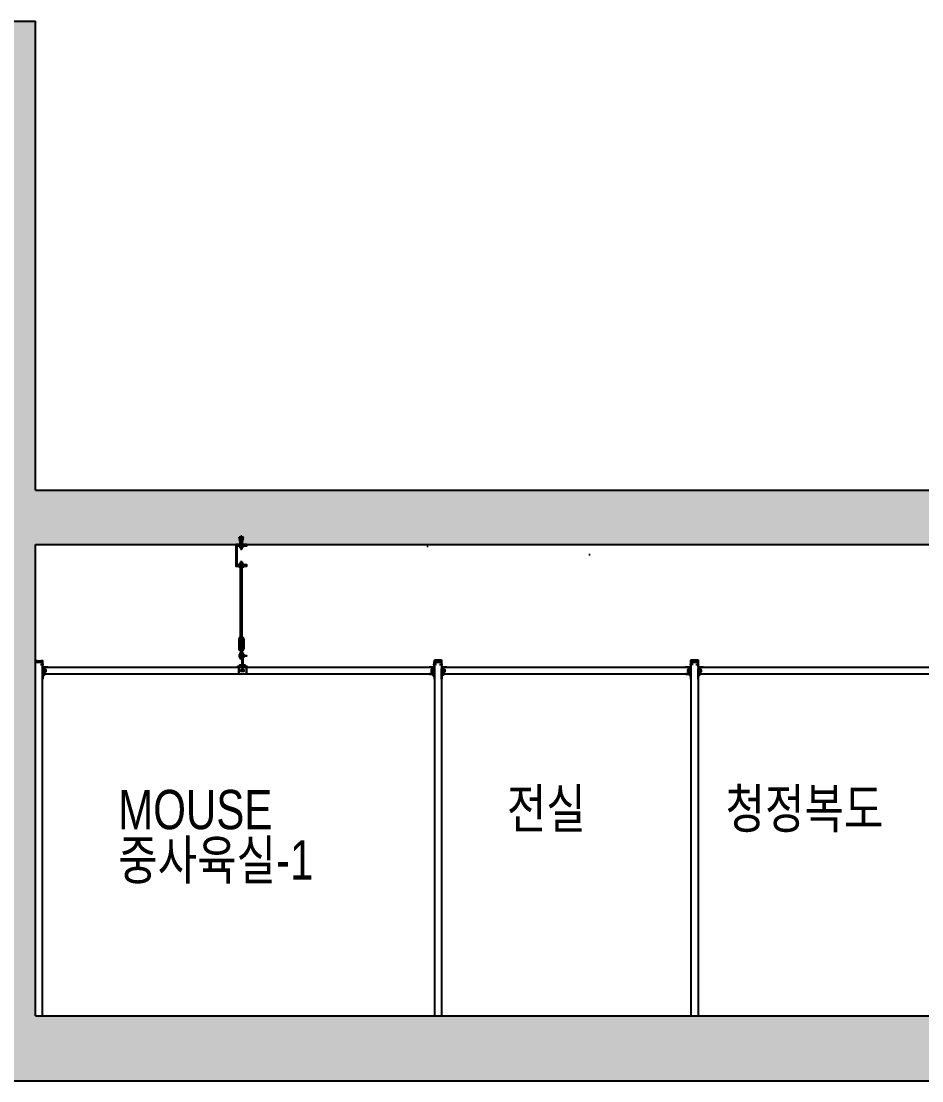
# Model space of a CAD drawing. Header units: millimetres. Extents: x 761574 to 813627, y -447408 to -384263.
# Drawn here: x 810096.4 to 810371.4, y -385322 to -384998.3 of the extents above; entities that cross this region are included whole.
import ezdxf

# ---------------------------------------------------------------- set-up
doc = ezdxf.new("R2010")
doc.units = ezdxf.units.MM
doc.header["$LTSCALE"] = 500
doc.linetypes.add('CENTER', pattern=[2, 1.25, -0.25, 0.25, -0.25])
doc.linetypes.add('HID', pattern=[2.2, 1.5, -0.7])
doc.layers.add('(크린)벽체 50T PANNEL', color=4, linetype='Continuous', lineweight=20)
for name, color, linetype in [('1', 1, 'CENTER'), ('3', 3, 'Continuous'), ('5', 5, 'Continuous'), ('BEEM-ST', 2, 'Continuous'), ('DOOR', 4, 'Continuous'), ('ETC', 6, 'Continuous'), ('H1', 5, 'Continuous'), ('ik_Line', 30, 'Continuous'), ('PANEL', 7, 'Continuous'), ('TEXT1', 2, 'Continuous'), ('크린판넬', 4, 'Continuous')]:
    doc.layers.add(name, color=color, linetype=linetype)
doc.styles.add('글씨1', font='stylu.ttf')
pattern_1 = [(45, (703469.7518, -388204.357686), (0.029273216136, 0.107335125832), [0.137995264246, -0.02759905285, 0, -0.02759905285])]

msp = doc.modelspace()

# ---------------------------------------------------------------- hatches: boundary and pattern name
h = msp.add_hatch()
h.set_pattern_fill('ANSI36', color=253, scale=0.441585, style=0)
h.set_pattern_definition(pattern_1)
h.paths.add_polyline_path([(810164.07, -385192.19), (810163.84, -385192.19), (810163.84, -385192.99), (810163.84, -385195.13), (810163.58, -385195.13), (810163.58, -385195.24), (810163.94, -385195.24), (810164.66, -385195.24), (810164.66, -385195.13), (810164.07, -385195.13)])
h.paths.add_polyline_path([(810163.58, -385195.13), (810163.23, -385195.13), (810163.23, -385195.24), (810163.58, -385195.24)])
h = msp.add_hatch()
h.set_pattern_fill('ANSI36', color=253, scale=0.441585, style=0)
h.set_pattern_definition(pattern_1)
h.paths.add_polyline_path([(810164.07, -385191.29), (810163.84, -385191.29), (810163.84, -385192.19), (810164.07, -385192.19)])
h = msp.add_hatch(color=253)
h.paths.add_polyline_path([(810103.49, -385195.66), (810103.49, -385196.37), (810103.86, -385196.37), (810103.86, -385197.02), (810103.49, -385197.02), (810103.49, -385197.72), (810103.17, -385197.72), (810103.17, -385196.97), (810103.81, -385196.97), (810103.81, -385196.42), (810103.17, -385196.42), (810103.17, -385195.66)])
h.paths.add_polyline_path([(810103.44, -385195.71), (810103.22, -385195.71), (810103.22, -385196.37), (810103.44, -385196.37)], flags=16)
h.paths.add_polyline_path([(810103.44, -385197.02), (810103.22, -385197.02), (810103.22, -385197.67), (810103.44, -385197.67)], flags=16)
h = msp.add_hatch(color=253)
h.paths.add_polyline_path([(810221.97, -385195.66), (810221.97, -385196.37), (810221.59, -385196.37), (810221.59, -385197.02), (810221.97, -385197.02), (810221.97, -385197.72), (810222.28, -385197.72), (810222.28, -385196.97), (810221.64, -385196.97), (810221.64, -385196.42), (810222.28, -385196.42), (810222.28, -385195.66)])
h.paths.add_polyline_path([(810222.02, -385195.71), (810222.23, -385195.71), (810222.23, -385196.37), (810222.02, -385196.37)], flags=16)
h.paths.add_polyline_path([(810222.02, -385197.02), (810222.23, -385197.02), (810222.23, -385197.67), (810222.02, -385197.67)], flags=16)
h = msp.add_hatch(color=253)
h.paths.add_polyline_path([(810225.34, -385195.66), (810225.34, -385196.37), (810225.72, -385196.37), (810225.72, -385197.02), (810225.34, -385197.02), (810225.34, -385197.72), (810225.03, -385197.72), (810225.03, -385196.97), (810225.67, -385196.97), (810225.67, -385196.42), (810225.03, -385196.42), (810225.03, -385195.66)])
h.paths.add_polyline_path([(810225.29, -385195.71), (810225.08, -385195.71), (810225.08, -385196.37), (810225.29, -385196.37)], flags=16)
h.paths.add_polyline_path([(810225.29, -385197.02), (810225.08, -385197.02), (810225.08, -385197.67), (810225.29, -385197.67)], flags=16)
h = msp.add_hatch(color=253)
h.paths.add_polyline_path([(810300.3, -385195.66), (810300.3, -385196.37), (810299.93, -385196.37), (810299.93, -385197.02), (810300.3, -385197.02), (810300.3, -385197.72), (810300.62, -385197.72), (810300.62, -385196.97), (810299.98, -385196.97), (810299.98, -385196.42), (810300.62, -385196.42), (810300.62, -385195.66)])
h.paths.add_polyline_path([(810300.35, -385195.71), (810300.57, -385195.71), (810300.57, -385196.37), (810300.35, -385196.37)], flags=16)
h.paths.add_polyline_path([(810300.35, -385197.02), (810300.57, -385197.02), (810300.57, -385197.67), (810300.35, -385197.67)], flags=16)
h = msp.add_hatch(color=253)
h.paths.add_polyline_path([(810303.68, -385195.66), (810303.68, -385196.37), (810304.05, -385196.37), (810304.05, -385197.02), (810303.68, -385197.02), (810303.68, -385197.72), (810303.36, -385197.72), (810303.36, -385196.97), (810304, -385196.97), (810304, -385196.42), (810303.36, -385196.42), (810303.36, -385195.66)])
h.paths.add_polyline_path([(810303.63, -385195.71), (810303.41, -385195.71), (810303.41, -385196.37), (810303.63, -385196.37)], flags=16)
h.paths.add_polyline_path([(810303.63, -385197.02), (810303.41, -385197.02), (810303.41, -385197.67), (810303.63, -385197.67)], flags=16)
at = {"layer": 'ik_Line'}
h = msp.add_hatch(dxfattribs=at)
h.set_pattern_fill('AR-CONC', color=8, scale=2.56, style=0)
h.set_pattern_definition([(50, (-2188353.002, 961625.568), (18.361860675, -1.606454656), [1.92, -21.12]), (355, (-2188353.002, 961625.568), (-3.55203414, 19.25611862), [1.536, -16.896]), (100.4514, (-2188351.472, 961625.435), (14.80984017, 17.64965228), [1.63174886, -17.94923807]), (46.1842, (-2188353.002, 961630.688), (27.32137084, -4.23728677), [2.88, -31.68]), (96.6356, (-2188350.725, 961630.335), (23.92736526, 24.9374175), [2.44762337, -26.9238528]), (351.1842, (-2188353.002, 961630.688), (23.9273458, 24.93743618), [2.304, -25.344]), (21, (-2188350.442, 961629.408), (15.280820534, -10.3070436), [1.92, -21.12]), (326, (-2188350.442, 961629.408), (6.2288725, 18.56384115), [1.536, -16.896]), (71.4514, (-2188349.169, 961628.55), (21.50969929, 8.25678072), [1.63174886, -17.94923807]), (37.5, (-2188353.002, 961625.5685), (0.311292296, 8.522082658), [0, -16.6912, 0, -17.152, 0, -16.96]), (7.5, (-2188353.002, 961625.5685), (6.734580159, 10.096939824), [0, -9.7792, 0, -16.3072, 0, -6.464]), (327.5, (-2188358.711, 961625.5685), (13.665854366, -0.577404716), [0, -6.4, 0, -19.968, 0, -26.496]), (317.5, (-2188361.271, 961625.568), (14.929565935, 2.562687548), [0, -8.32, 0, -13.2608, 0, -18.816])])
h.paths.add_polyline_path([(807476.17, -384998.34), (810100.71, -384998.34), (810100.71, -385014.97), (807476.17, -385014.97)])
h = msp.add_hatch(dxfattribs=at)
h.set_pattern_fill('AR-CONC', color=8, scale=2.56, style=0)
h.set_pattern_definition([(50, (166231.7, -77386.96), (466.39275, -40.80406), [48.768, -536.448]), (355, (166231.7, -77386.96), (-90.22163, 489.105), [39.0144, -429.1584]), (100.451, (166270.57, -77390.36), (376.1728, 448.29872), [41.4464, -455.9104]), (46.1842, (166231.7, -77256.9), (693.96234, -107.62836), [73.152, -804.672]), (96.6356, (166289.54, -77265.9), (607.75484, 633.4094), [62.1696, -683.8656]), (351.184, (166231.7, -77256.9), (607.7558, 633.4083), [58.5216, -643.7376]), (21, (166296.73, -77289.42), (388.1341, -261.79973), [48.768, -536.448]), (326, (166296.73, -77289.4), (158.2132, 471.5212), [39.0144, -429.1584]), (71.4514, (166329.08, -77311.24), (546.34622, 209.72252), [41.4464, -455.9104]), (37.5, (166231.71, -77386.96), (7.906824, 216.4609), [0, -423.95648, 0, -435.6608, 0, -430.784]), (7.5, (166231.7, -77386.96), (171.058336, 256.46227), [0, -248.39168, 0, -414.20288, 0, -164.1856]), (327.5, (166086.7, -77386.96), (347.111924, -14.665585), [0, -162.56, 0, -507.1872, 0, -672.9984]), (317.5, (166021.68, -77386.96), (379.2107, 65.09182), [0, -211.328, 0, -336.82432, 0, -477.9264])])
h.paths.add_polyline_path([(810637.31, -385154.98), (810100.71, -385154.98), (810100.71, -385171.61), (810637.31, -385171.61)])
h = msp.add_hatch(dxfattribs=at)
h.set_pattern_fill('AR-CONC', color=8, scale=2.56, style=0)
h.set_pattern_definition([(50, (-2189542.116, 961534.237), (18.361860675, -1.606454656), [1.92, -21.12]), (355, (-2189542.116, 961534.237), (-3.55203414, 19.25611862), [1.536, -16.896]), (100.4514, (-2189540.586, 961534.103), (14.80984017, 17.64965228), [1.63174886, -17.94923807]), (46.1842, (-2189542.116, 961539.357), (27.32137084, -4.23728677), [2.88, -31.68]), (96.6356, (-2189539.84, 961539.004), (23.92736526, 24.9374175), [2.44762337, -26.9238528]), (351.1842, (-2189542.116, 961539.357), (23.9273458, 24.93743618), [2.304, -25.344]), (21, (-2189539.556, 961538.077), (15.280820534, -10.3070436), [1.92, -21.12]), (326, (-2189539.556, 961538.077), (6.2288725, 18.56384115), [1.536, -16.896]), (71.4514, (-2189538.282, 961537.218), (21.50969929, 8.25678072), [1.63174886, -17.94923807]), (37.5, (-2189542.116, 961534.237), (0.311292296, 8.522082658), [0, -16.6912, 0, -17.152, 0, -16.96]), (7.5, (-2189542.116, 961534.237), (6.734580159, 10.096939824), [0, -9.7792, 0, -16.3072, 0, -6.464]), (327.5, (-2189547.8246, 961534.237), (13.665854366, -0.577404716), [0, -6.4, 0, -19.968, 0, -26.496]), (317.5, (-2189550.385, 961534.237), (14.929565935, 2.562687548), [0, -8.32, 0, -13.2608, 0, -18.816])])
h.paths.add_polyline_path([(807476.17, -385302.17), (810643.84, -385302.17), (810643.84, -385321.98), (807476.17, -385321.98)])
at = {"layer": '크린판넬', "linetype": 'Continuous'}
h = msp.add_hatch(dxfattribs=at)
h.set_pattern_fill('AR-CONC', color=8, scale=0.12, style=0)
h.set_pattern_definition([(50, (166231.709, -77386.958), (21.8621603, -1.91269026), [2.286, -25.146]), (355, (166231.709, -77386.958), (-4.2291391, 22.92679715), [1.8288, -20.1168]), (100.451, (166233.53, -77387.118), (17.6331002, 21.01400254), [1.9428, -21.3708]), (46.1842, (166231.71, -77380.862), (32.5294849, -5.0450794), [3.429, -37.719]), (96.6356, (166234.42, -77381.283), (28.4885081, 29.6910667), [2.9142, -32.0562]), (351.184, (166231.71, -77380.862), (28.4885527, 29.6910141), [2.7432, -30.1752]), (21, (166234.757, -77382.386), (18.1937856, -12.2718622), [2.286, -25.146]), (326, (166234.757, -77382.386), (7.4162434, 22.1025559), [1.8288, -20.1168]), (71.4514, (166236.273, -77383.409), (25.6099789, 9.8307429), [1.9428, -21.3708]), (37.5, (166231.709, -77386.958), (0.37063239, 10.146604665), [0, -19.87296, 0, -20.4216, 0, -20.193]), (7.5, (166231.709, -77386.958), (8.0183595, 12.02166898), [0, -11.64336, 0, -19.41576, 0, -7.6962]), (327.5, (166224.912, -77386.958), (16.27087142, -0.68744928), [0, -7.62, 0, -23.7744, 0, -31.5468]), (317.5, (166221.864, -77386.958), (17.77550177, 3.05117892), [0, -9.906, 0, -15.78864, 0, -22.4028])])
h.paths.add_polyline_path([(810637.31, -384998.34), (810643.84, -384998.34), (810643.84, -385302.17), (810637.31, -385302.17)])
h.paths.add_polyline_path([(810092.01, -385014.97), (810100.71, -385014.97), (810100.71, -385302.17), (810092.01, -385302.17)])
h.paths.add_polyline_path([(809901.05, -385014.97), (809909.76, -385014.97), (809909.76, -385302.09), (809901.05, -385302.09)])
h.paths.add_polyline_path([(809752.54, -385014.97), (809761.25, -385014.97), (809761.25, -385302.17), (809752.54, -385302.17)])
h = msp.add_hatch(dxfattribs=at)
h.set_pattern_fill('AR-CONC', color=8, scale=0.12, style=0)
h.set_pattern_definition([(50, (166231.709, -77373.518), (21.8621603, -1.91269026), [2.286, -25.146]), (355, (166231.709, -77373.518), (-4.2291391, 22.92679715), [1.8288, -20.1168]), (100.451, (166233.53, -77373.678), (17.6331002, 21.01400254), [1.9428, -21.3708]), (46.1842, (166231.71, -77367.422), (32.5294849, -5.0450794), [3.429, -37.719]), (96.6356, (166234.42, -77367.843), (28.4885081, 29.6910667), [2.9142, -32.0562]), (351.184, (166231.71, -77367.422), (28.4885527, 29.6910141), [2.7432, -30.1752]), (21, (166234.757, -77368.946), (18.1937856, -12.2718622), [2.286, -25.146]), (326, (166234.757, -77368.946), (7.4162434, 22.1025559), [1.8288, -20.1168]), (71.4514, (166236.273, -77369.969), (25.6099789, 9.8307429), [1.9428, -21.3708]), (37.5, (166231.709, -77373.518), (0.37063239, 10.146604665), [0, -19.87296, 0, -20.4216, 0, -20.193]), (7.5, (166231.709, -77373.518), (8.0183595, 12.02166898), [0, -11.64336, 0, -19.41576, 0, -7.6962]), (327.5, (166224.912, -77373.518), (16.27087142, -0.68744928), [0, -7.62, 0, -23.7744, 0, -31.5468]), (317.5, (166221.864, -77373.518), (17.77550177, 3.05117892), [0, -9.906, 0, -15.78864, 0, -22.4028])])
h.paths.add_polyline_path([(810637.31, -385141.54), (810100.71, -385141.54), (810100.71, -385158.17), (810637.31, -385158.17)])

# ---------------------------------------------------------------- linework, layer by layer
at = {"layer": '(크린)벽체 50T PANNEL', "ltscale": 0.1}
for p, q in [((810100.71, -385193.56), (810102.89, -385193.56)), ((810102.89, -385194.21), (810100.71, -385194.21)), ((810162.73, -385195.67), (810165.15, -385195.67)), ((810222.57, -385193.56), (810224.74, -385193.56)), ((810224.74, -385194.21), (810222.57, -385194.21)), ((810300.9, -385193.56), (810303.08, -385193.56)), ((810303.08, -385194.21), (810300.9, -385194.21))]:
    msp.add_line(p, q, dxfattribs=at)
at = {"color": 2}
for p, q in [((807476.17, -384998.34), (810100.71, -384998.34)), ((810100.71, -385141.54), (810100.71, -384998.34)), ((810100.71, -385141.54), (810637.31, -385141.54)), ((810100.71, -385302.17), (810100.71, -385158.17)), ((810100.71, -385158.17), (810637.31, -385158.17)), ((810100.71, -385302.17), (810637.31, -385302.17)), ((807476.17, -385321.98), (810643.84, -385321.98))]:
    msp.add_line(p, q, dxfattribs=at)
at = {"color": 8, "linetype": 'HID'}
for p, q in [((810164.23, -385155.9), (810162.89, -385155.9)), ((810163.74, -385155.6), (810163.39, -385155.6)), ((810163.39, -385155.6), (810163.39, -385158.71)), ((810163.74, -385158.71), (810163.74, -385155.6))]:
    msp.add_line(p, q, dxfattribs=at)
at = {"color": 8, "linetype": 'HID', "ltscale": 0.1}
for p, q in [((810163.39, -385158.61), (810162.89, -385155.9)), ((810163.74, -385158.61), (810164.23, -385155.9))]:
    msp.add_line(p, q, dxfattribs=at)
for p, q in [((810162.89, -385158.71), (810162.89, -385158.61)), ((810164.14, -385158.71), (810162.89, -385158.71)), ((810163.12, -385158.71), (810163.12, -385159.19)), ((810163.12, -385159.19), (810164.05, -385159.19)), ((810163.3, -385158.71), (810163.3, -385159.19)), ((810163.39, -385159.19), (810163.39, -385159.65)), ((810163.74, -385159.65), (810163.39, -385159.65)), ((810163.74, -385159.65), (810163.74, -385159.19)), ((810163.82, -385158.71), (810163.82, -385159.19)), ((810164.05, -385159.19), (810164.05, -385158.71)), ((810164.14, -385158.61), (810164.14, -385158.71)), ((810163.31, -385186.9), (810163.31, -385186.9)), ((810162.64, -385195.6), (810162.73, -385195.6)), ((810165.17, -385195.6), (810165.26, -385195.6))]:
    msp.add_line(p, q)
at = {"color": 7}
msp.add_line((810163.11, -385191.29), (810163.11, -385192.99), dxfattribs=at)
at = {"color": 7, "linetype": 'Continuous'}
for p, q in [((810163.11, -385191.29), (810163.31, -385191.29)), ((810163.11, -385192.99), (810163.31, -385192.99))]:
    msp.add_line(p, q, dxfattribs=at)
at = {"linetype": 'Continuous'}
for p, q in [((810162.64, -385195.6), (810162.73, -385195.64)), ((810162.64, -385195.6), (810162.64, -385195.86)), ((810162.64, -385195.64), (810162.73, -385195.68)), ((810162.64, -385195.68), (810162.73, -385195.72)), ((810162.64, -385195.73), (810162.73, -385195.77)), ((810162.64, -385195.77), (810162.73, -385195.81)), ((810162.64, -385195.81), (810162.73, -385195.85)), ((810162.64, -385195.87), (810162.68, -385195.95)), ((810162.68, -385195.95), (810162.73, -385195.87)), ((810162.73, -385195.6), (810162.73, -385195.86)), ((810165.17, -385195.6), (810165.17, -385195.86)), ((810165.17, -385195.6), (810165.26, -385195.64)), ((810165.17, -385195.64), (810165.26, -385195.68)), ((810165.17, -385195.68), (810165.26, -385195.72)), ((810165.17, -385195.73), (810165.26, -385195.77)), ((810165.17, -385195.77), (810165.26, -385195.81)), ((810165.17, -385195.81), (810165.26, -385195.85)), ((810165.17, -385195.87), (810165.21, -385195.95)), ((810165.21, -385195.95), (810165.26, -385195.87)), ((810165.26, -385195.6), (810165.26, -385195.86))]:
    msp.add_line(p, q, dxfattribs=at)
at = {"color": 6, "linetype": 'Continuous'}
msp.add_lwpolyline([(810163.84, -385191.29), (810164.07, -385191.29), (810164.07, -385195.13), (810164.66, -385195.13), (810164.66, -385195.24), (810163.94, -385195.24), (810163.23, -385195.24), (810163.23, -385195.13), (810163.84, -385195.13), (810163.84, -385192.99)], dxfattribs=at)
at = {"color": 2}
for points in [[(810101.25, -385193.83), (810101.25, -385194.15, -0.414214), (810101.24, -385194.17), (810100.78, -385194.17, -0.414214), (810100.77, -385194.15), (810100.77, -385193.62, -0.414214), (810100.78, -385193.6), (810101.18, -385193.6), (810101.25, -385193.71)], [(810101.31, -385194.17, -0.414214), (810101.29, -385194.15), (810101.29, -385193.93, -0.414214), (810101.31, -385193.92), (810102.29, -385193.92, -0.414214), (810102.3, -385193.93), (810102.3, -385194.15, -0.414214), (810102.29, -385194.17)], [(810102.36, -385194.17, -0.414214), (810102.35, -385194.15), (810102.35, -385193.83), (810102.35, -385193.71), (810102.42, -385193.6), (810102.82, -385193.6, -0.414214), (810102.83, -385193.62), (810102.83, -385194.15, -0.414214), (810102.82, -385194.17)], [(810223.11, -385193.83), (810223.11, -385194.15, -0.414214), (810223.09, -385194.17), (810222.63, -385194.17, -0.414214), (810222.62, -385194.15), (810222.62, -385193.62, -0.414214), (810222.63, -385193.6), (810223.04, -385193.6), (810223.11, -385193.71)], [(810223.16, -385194.17, -0.414214), (810223.15, -385194.15), (810223.15, -385193.93, -0.414214), (810223.16, -385193.92), (810224.15, -385193.92, -0.414214), (810224.16, -385193.93), (810224.16, -385194.15, -0.414214), (810224.15, -385194.17)], [(810224.22, -385194.17, -0.414214), (810224.2, -385194.15), (810224.2, -385193.83), (810224.2, -385193.71), (810224.27, -385193.6), (810224.68, -385193.6, -0.414214), (810224.69, -385193.62), (810224.69, -385194.15, -0.414214), (810224.68, -385194.17)], [(810301.44, -385193.83), (810301.44, -385194.15, -0.414214), (810301.43, -385194.17), (810300.97, -385194.17, -0.414214), (810300.96, -385194.15), (810300.96, -385193.62, -0.414214), (810300.97, -385193.6), (810301.37, -385193.6), (810301.44, -385193.71)], [(810301.5, -385194.17, -0.414214), (810301.49, -385194.15), (810301.49, -385193.93, -0.414214), (810301.5, -385193.92), (810302.48, -385193.92, -0.414214), (810302.5, -385193.93), (810302.5, -385194.15, -0.414214), (810302.48, -385194.17)], [(810302.55, -385194.17, -0.414214), (810302.54, -385194.15), (810302.54, -385193.83), (810302.54, -385193.71), (810302.61, -385193.6), (810303.01, -385193.6, -0.414214), (810303.03, -385193.62), (810303.03, -385194.15, -0.414214), (810303.01, -385194.17)]]:
    msp.add_lwpolyline(points, format="xyb", close=True, dxfattribs=at)
at = {"color": 6}
msp.add_lwpolyline([(810163.39, -385196.82), (810163.45, -385196.88), (810164.42, -385196.88), (810164.48, -385196.82), (810164.48, -385196.51), (810164.42, -385196.45), (810164.01, -385196.45, -0.414214), (810163.97, -385196.4), (810163.97, -385195.43), (810164.65, -385195.43, -0.198912), (810164.74, -385195.47), (810164.83, -385195.56), (810165.42, -385195.56), (810165.42, -385195.48), (810165.15, -385195.48), (810165.14, -385195.48), (810165.13, -385195.48), (810164.94, -385195.48), (810164.84, -385195.38, -0.198912), (810164.81, -385195.3), (810164.81, -385195.02), (810164.29, -385195.02), (810164.29, -385195.08, 0.414214), (810164.33, -385195.13), (810164.68, -385195.13), (810164.68, -385195.35), (810163.2, -385195.35), (810163.2, -385195.13), (810163.54, -385195.13, 0.414214), (810163.59, -385195.08), (810163.59, -385195.02), (810163.06, -385195.02), (810163.06, -385195.3, -0.198912), (810163.03, -385195.38), (810162.93, -385195.48), (810162.75, -385195.48), (810162.74, -385195.48), (810162.73, -385195.48), (810162.45, -385195.48), (810162.45, -385195.56), (810163.04, -385195.56), (810163.14, -385195.47, -0.198912), (810163.23, -385195.43), (810163.9, -385195.43), (810163.9, -385196.4, -0.414214), (810163.86, -385196.45), (810163.45, -385196.45), (810163.39, -385196.51), (810163.39, -385196.82)], format="xyb", dxfattribs=at)
msp.add_lwpolyline([(810164.4, -385196.79), (810164.38, -385196.82), (810163.46, -385196.82), (810163.44, -385196.79), (810163.44, -385196.54), (810163.46, -385196.51), (810164.38, -385196.51), (810164.4, -385196.54), (810164.4, -385196.79)], dxfattribs=at)
at = {"linetype": 'Continuous'}
for centre, radius, start, end in [((810162.68, -385195.51), 0.103, 26.9246, 153.0754), ((810162.66, -385195.86), 0.0175, 180, 203.6345), ((810162.71, -385195.86), 0.0175, 329.0525, 0), ((810165.21, -385195.51), 0.103, 26.9246, 153.0754), ((810165.19, -385195.86), 0.0175, 180, 203.6345), ((810165.24, -385195.86), 0.0175, 329.0525, 0)]:
    msp.add_arc(centre, radius, start, end, dxfattribs=at)
at = {"layer": '1', "color": 7}
for p, q in [((810163.32, -385186.42), (810163.32, -385165.35)), ((810163.84, -385186.42), (810163.84, -385165.35)), ((810163.32, -385189.33), (810163.32, -385186.9)), ((810163.84, -385189.33), (810163.84, -385186.9))]:
    msp.add_line(p, q, dxfattribs=at)
at = {"layer": '1'}
for points in [[(810102.89, -385194.17, -0.414214), (810102.84, -385194.21), (810100.76, -385194.21, -0.414214), (810100.71, -385194.17), (810100.71, -385193.6, -0.414214), (810100.76, -385193.56), (810101.2, -385193.56), (810101.29, -385193.69), (810101.29, -385193.83, 0.414214), (810101.34, -385193.87), (810102.26, -385193.87, 0.414214), (810102.3, -385193.83), (810102.3, -385193.69), (810102.39, -385193.56), (810102.84, -385193.56, -0.414214), (810102.89, -385193.6)], [(810224.74, -385194.17, -0.414214), (810224.7, -385194.21), (810222.61, -385194.21, -0.414214), (810222.57, -385194.17), (810222.57, -385193.6, -0.414214), (810222.61, -385193.56), (810223.06, -385193.56), (810223.15, -385193.69), (810223.15, -385193.83, 0.414214), (810223.2, -385193.87), (810224.11, -385193.87, 0.414214), (810224.16, -385193.83), (810224.16, -385193.69), (810224.25, -385193.56), (810224.7, -385193.56, -0.414214), (810224.74, -385193.6)], [(810303.08, -385194.17, -0.414214), (810303.03, -385194.21), (810300.95, -385194.21, -0.414214), (810300.9, -385194.17), (810300.9, -385193.6, -0.414214), (810300.95, -385193.56), (810301.4, -385193.56), (810301.49, -385193.69), (810301.49, -385193.83, 0.414214), (810301.53, -385193.87), (810302.45, -385193.87, 0.414214), (810302.5, -385193.83), (810302.5, -385193.69), (810302.59, -385193.56), (810303.03, -385193.56, -0.414214), (810303.08, -385193.6)]]:
    msp.add_lwpolyline(points, format="xyb", close=True, dxfattribs=at)
at = {"layer": '3'}
for points in [[(810102.89, -385196.15), (810102.95, -385196.15), (810102.95, -385197.72), (810104.42, -385197.72, -0.414214), (810104.36, -385197.78), (810103.96, -385197.78, 0.414214), (810102.95, -385198.79), (810102.95, -385199.19, -0.414214), (810102.89, -385199.26)], [(810222.57, -385196.15), (810222.51, -385196.15), (810222.51, -385197.72), (810221.03, -385197.72, 0.414214), (810221.1, -385197.78), (810221.5, -385197.78, -0.414214), (810222.51, -385198.79), (810222.51, -385199.19, 0.414214), (810222.57, -385199.26)], [(810224.74, -385196.15), (810224.8, -385196.15), (810224.8, -385197.72), (810226.27, -385197.72, -0.414214), (810226.21, -385197.78), (810225.81, -385197.78, 0.414214), (810224.8, -385198.79), (810224.8, -385199.19, -0.414214), (810224.74, -385199.26)], [(810300.9, -385196.15), (810300.84, -385196.15), (810300.84, -385197.72), (810299.37, -385197.72, 0.414214), (810299.43, -385197.78), (810299.83, -385197.78, -0.414214), (810300.84, -385198.79), (810300.84, -385199.19, 0.414214), (810300.9, -385199.26)], [(810303.08, -385196.15), (810303.14, -385196.15), (810303.14, -385197.72), (810304.61, -385197.72, -0.414214), (810304.55, -385197.78), (810304.15, -385197.78, 0.414214), (810303.14, -385198.79), (810303.14, -385199.19, -0.414214), (810303.08, -385199.26)]]:
    msp.add_lwpolyline(points, format="xyb", close=True, dxfattribs=at)
at = {"layer": '5', "color": 9}
for p, q in [((810163.34, -385184.73), (810163.81, -385184.77)), ((810163.34, -385184.82), (810163.81, -385184.86)), ((810163.34, -385184.91), (810163.81, -385184.95)), ((810163.34, -385185), (810163.81, -385185.04)), ((810163.34, -385185.08), (810163.81, -385185.12)), ((810163.34, -385185.17), (810163.81, -385185.21)), ((810163.34, -385185.26), (810163.81, -385185.3)), ((810163.34, -385185.35), (810163.81, -385185.39)), ((810163.38, -385185.46), (810163.38, -385185.33)), ((810163.77, -385185.46), (810163.77, -385185.33)), ((810163.34, -385187.04), (810163.81, -385187.07)), ((810163.34, -385187.13), (810163.81, -385187.16)), ((810163.34, -385187.21), (810163.81, -385187.25)), ((810163.34, -385187.3), (810163.81, -385187.34)), ((810163.34, -385187.39), (810163.81, -385187.42)), ((810163.34, -385187.48), (810163.81, -385187.51)), ((810163.34, -385187.56), (810163.81, -385187.6)), ((810163.34, -385187.65), (810163.81, -385187.69)), ((810163.34, -385188.84), (810163.81, -385188.87)), ((810163.34, -385188.93), (810163.81, -385188.96)), ((810163.34, -385189.01), (810163.81, -385189.05)), ((810163.34, -385189.1), (810163.81, -385189.14)), ((810163.34, -385189.19), (810163.81, -385189.22)), ((810163.34, -385189.27), (810163.81, -385189.31)), ((810163.34, -385189.36), (810163.81, -385189.4)), ((810163.34, -385189.45), (810163.81, -385189.49))]:
    msp.add_line(p, q, dxfattribs=at)
at = {"layer": 'BEEM-ST', "color": 3}
msp.add_lwpolyline([(810165.24, -385158.17), (810161.93, -385158.17), (810161.93, -385164.8), (810165.24, -385164.8), (810165.24, -385164.35), (810162.37, -385164.35), (810162.37, -385158.61), (810165.24, -385158.61)], close=True, dxfattribs=at)
at = {"layer": 'DOOR', "color": 7}
for p, q in [((810162.9, -385191.91), (810162.9, -385192.02)), ((810162.9, -385192.14), (810162.9, -385192.24)), ((810162.9, -385192.36), (810162.9, -385192.47)), ((810163.12, -385191.85), (810162.96, -385191.85)), ((810163.12, -385192.08), (810162.96, -385192.08)), ((810163.12, -385192.3), (810162.96, -385192.3)), ((810163.12, -385192.53), (810162.96, -385192.53)), ((810164.07, -385191.91), (810164.07, -385192.02)), ((810164.07, -385192.14), (810164.07, -385192.24)), ((810164.07, -385192.36), (810164.07, -385192.47)), ((810164.13, -385191.85), (810164.39, -385191.85)), ((810164.13, -385192.08), (810164.39, -385192.08)), ((810164.13, -385192.3), (810164.39, -385192.3)), ((810164.13, -385192.53), (810164.39, -385192.53)), ((810164.43, -385192.08), (810165.12, -385192.08)), ((810165.12, -385192.3), (810164.43, -385192.3)), ((810164.45, -385191.91), (810164.45, -385192.02)), ((810164.45, -385192.14), (810164.45, -385192.24)), ((810164.45, -385192.36), (810164.45, -385192.47)), ((810164.52, -385192.08), (810164.56, -385192.29)), ((810164.59, -385192.08), (810164.62, -385192.29)), ((810164.65, -385192.08), (810164.69, -385192.29)), ((810164.72, -385192.08), (810164.76, -385192.29)), ((810164.8, -385192.08), (810164.83, -385192.29)), ((810164.87, -385192.08), (810164.91, -385192.29)), ((810164.95, -385192.08), (810164.98, -385192.29)), ((810165.02, -385192.08), (810165.05, -385192.29)), ((810165.16, -385192.12), (810165.16, -385192.26))]:
    msp.add_line(p, q, dxfattribs=at)
for centre, radius, start, end in [((810162.96, -385191.91), 0.0603, 90, 180), ((810162.96, -385192.02), 0.0603, 180, 270), ((810162.96, -385192.14), 0.0603, 90, 180), ((810162.96, -385192.24), 0.0603, 180, 270), ((810162.96, -385192.36), 0.0603, 90, 180), ((810162.96, -385192.47), 0.0603, 180, 270), ((810164.13, -385191.91), 0.0603, 90, 180), ((810164.13, -385192.02), 0.0603, 180, 270), ((810164.13, -385192.14), 0.0603, 90, 180), ((810164.13, -385192.24), 0.0603, 180, 270), ((810164.13, -385192.36), 0.0603, 90, 180), ((810164.13, -385192.47), 0.0603, 180, 270), ((810164.39, -385191.91), 0.0603, 0, 90), ((810164.39, -385192.02), 0.0603, 270, 0), ((810164.39, -385192.14), 0.0603, 0, 90), ((810164.39, -385192.24), 0.0603, 270, 0), ((810164.39, -385192.36), 0.0603, 0, 90), ((810164.39, -385192.47), 0.0603, 270, 0), ((810165.12, -385192.12), 0.0402, 0, 90), ((810165.12, -385192.26), 0.0402, 270, 0)]:
    msp.add_arc(centre, radius, start, end, dxfattribs=at)
at = {"layer": 'ETC'}
for p, q in [((810163.85, -385163.45), (810163.32, -385163.45)), ((810163.32, -385163.45), (810163.32, -385163.8)), ((810163.85, -385163.45), (810163.85, -385163.8)), ((810164.14, -385164.29), (810163.01, -385164.29)), ((810163.01, -385164.29), (810163.01, -385164.35)), ((810163.01, -385164.85), (810163.01, -385164.8)), ((810164.14, -385164.85), (810163.01, -385164.85)), ((810164.01, -385163.8), (810163.14, -385163.8)), ((810163.14, -385163.8), (810163.14, -385164.29)), ((810163.14, -385165.35), (810163.14, -385164.85)), ((810164.01, -385165.35), (810163.14, -385165.35)), ((810163.32, -385163.8), (810163.32, -385164.29)), ((810163.32, -385165.35), (810163.32, -385164.85)), ((810163.83, -385164.29), (810163.83, -385163.8)), ((810163.83, -385164.85), (810163.83, -385165.35)), ((810164.01, -385164.29), (810164.01, -385163.8)), ((810164.01, -385164.85), (810164.01, -385165.35)), ((810164.14, -385164.35), (810164.14, -385164.29)), ((810164.14, -385164.8), (810164.14, -385164.85))]:
    msp.add_line(p, q, dxfattribs=at)
at = {"layer": 'H1', "color": 7}
for p, q in [((810162.79, -385187.12), (810162.79, -385190)), ((810163.13, -385186.5), (810163.13, -385186.42)), ((810164.02, -385186.5), (810164.02, -385186.42)), ((810164.06, -385187.31), (810164.06, -385189.81)), ((810164.36, -385187.12), (810164.36, -385190)), ((810163.13, -385190.61), (810163.13, -385190.69)), ((810164.02, -385190.61), (810164.02, -385190.69))]:
    msp.add_line(p, q, dxfattribs=at)
for centre, radius, start, end in [((810163.49, -385187.12), 0.693, 122.7739, 180), ((810163.09, -385186.5), 0.0402, 302.7739, 0), ((810164.06, -385186.5), 0.0402, 180, 237.2261), ((810163.66, -385187.12), 0.693, 0, 57.2261), ((810163.49, -385190), 0.693, 180, 237.2261), ((810163.09, -385190.61), 0.0402, 0, 57.2261), ((810163.09, -385190.61), 0.0402, 0, 57.2261), ((810164.06, -385190.61), 0.0402, 122.7739, 180), ((810164.06, -385190.61), 0.0402, 122.7739, 180), ((810163.66, -385190), 0.693, 302.7739, 0)]:
    msp.add_arc(centre, radius, start, end, dxfattribs=at)
at = {"layer": 'ik_Line', "color": 3}
for p, q in [((810102.89, -385194.03), (810102.89, -385195.66)), ((810102.95, -385194.03), (810102.89, -385194.03)), ((810102.89, -385195.66), (810104.5, -385195.66)), ((810102.95, -385195.6), (810102.95, -385194.03)), ((810104.5, -385195.6), (810102.95, -385195.6)), ((810104.5, -385195.66), (810104.5, -385195.6)), ((810220.95, -385195.66), (810220.95, -385195.6)), ((810220.95, -385195.6), (810222.51, -385195.6)), ((810222.57, -385195.66), (810220.95, -385195.66)), ((810222.51, -385195.6), (810222.51, -385194.03)), ((810222.51, -385194.03), (810222.57, -385194.03)), ((810222.57, -385194.03), (810222.57, -385195.66)), ((810224.74, -385194.03), (810224.74, -385195.66)), ((810224.8, -385194.03), (810224.74, -385194.03)), ((810224.74, -385195.66), (810226.36, -385195.66)), ((810224.8, -385195.6), (810224.8, -385194.03)), ((810226.36, -385195.6), (810224.8, -385195.6)), ((810226.36, -385195.66), (810226.36, -385195.6)), ((810299.29, -385195.66), (810299.29, -385195.6)), ((810299.29, -385195.6), (810300.84, -385195.6)), ((810300.9, -385195.66), (810299.29, -385195.66)), ((810300.84, -385195.6), (810300.84, -385194.03)), ((810300.84, -385194.03), (810300.9, -385194.03)), ((810300.9, -385194.03), (810300.9, -385195.66)), ((810303.08, -385194.03), (810303.08, -385195.66)), ((810303.14, -385194.03), (810303.08, -385194.03)), ((810303.08, -385195.66), (810304.69, -385195.66)), ((810303.14, -385195.6), (810303.14, -385194.03)), ((810304.69, -385195.6), (810303.14, -385195.6)), ((810304.69, -385195.66), (810304.69, -385195.6))]:
    msp.add_line(p, q, dxfattribs=at)
at = {"layer": 'PANEL', "color": 4}
for p, q in [((810162.73, -385195.67), (810162.73, -385197.66)), ((810162.79, -385195.67), (810162.79, -385197.66)), ((810165.09, -385195.67), (810165.09, -385197.66)), ((810165.15, -385195.67), (810165.15, -385197.66))]:
    msp.add_line(p, q, dxfattribs=at)
for points in [[(810103.49, -385195.66), (810103.49, -385196.37), (810103.86, -385196.37), (810103.86, -385197.02), (810103.49, -385197.02), (810103.49, -385197.72), (810103.17, -385197.72), (810103.17, -385196.97), (810103.81, -385196.97), (810103.81, -385196.42), (810103.17, -385196.42), (810103.17, -385195.66)], [(810221.97, -385195.66), (810221.97, -385196.37), (810221.59, -385196.37), (810221.59, -385197.02), (810221.97, -385197.02), (810221.97, -385197.72), (810222.28, -385197.72), (810222.28, -385196.97), (810221.64, -385196.97), (810221.64, -385196.42), (810222.28, -385196.42), (810222.28, -385195.66)], [(810225.34, -385195.66), (810225.34, -385196.37), (810225.72, -385196.37), (810225.72, -385197.02), (810225.34, -385197.02), (810225.34, -385197.72), (810225.03, -385197.72), (810225.03, -385196.97), (810225.67, -385196.97), (810225.67, -385196.42), (810225.03, -385196.42), (810225.03, -385195.66)], [(810300.3, -385195.66), (810300.3, -385196.37), (810299.93, -385196.37), (810299.93, -385197.02), (810300.3, -385197.02), (810300.3, -385197.72), (810300.62, -385197.72), (810300.62, -385196.97), (810299.98, -385196.97), (810299.98, -385196.42), (810300.62, -385196.42), (810300.62, -385195.66)], [(810303.68, -385195.66), (810303.68, -385196.37), (810304.05, -385196.37), (810304.05, -385197.02), (810303.68, -385197.02), (810303.68, -385197.72), (810303.36, -385197.72), (810303.36, -385196.97), (810304, -385196.97), (810304, -385196.42), (810303.36, -385196.42), (810303.36, -385195.66)]]:
    msp.add_lwpolyline(points, close=True, dxfattribs=at)
at = {"layer": 'TEXT1', "color": 253}
for p, q in [((810163.09, -385187.31), (810163.09, -385189.81)), ((810163.13, -385186.42), (810163.57, -385186.42)), ((810163.31, -385189.33), (810163.31, -385190.21)), ((810164.02, -385186.42), (810163.57, -385186.42)), ((810163.84, -385189.33), (810163.84, -385190.21)), ((810163.13, -385190.69), (810163.57, -385190.69)), ((810163.31, -385190.69), (810163.31, -385192.99)), ((810164.02, -385190.69), (810163.57, -385190.69)), ((810163.84, -385190.69), (810163.84, -385192.99)), ((810163.57, -385193.07), (810163.57, -385192.7))]:
    msp.add_line(p, q, dxfattribs=at)
at = {"layer": 'TEXT1', "color": 1}
msp.add_line((810162.9, -385192.19), (810164.45, -385192.19), dxfattribs=at)
at = {"layer": 'TEXT1', "color": 253}
for centre, start, end in [((810163.57, -385187.31), 90, 180), ((810163.57, -385187.31), 0, 90), ((810163.57, -385189.81), 180, 270), ((810163.57, -385189.81), 270, 0)]:
    msp.add_arc(centre, 0.486, start, end, dxfattribs=at)
msp.add_ellipse((810163.57, -385192.99), major_axis=(0.267, 0), ratio=0.27764, start_param=3.141593, end_param=6.283185, dxfattribs=at)
at = {"layer": '크린판넬', "color": 2}
for p, q in [((810102.21, -385194.81), (810102.95, -385194.75)), ((810102.21, -385194.81), (810102.95, -385194.88)), ((810223.24, -385194.81), (810222.51, -385194.75)), ((810223.24, -385194.81), (810222.51, -385194.88)), ((810224.07, -385194.81), (810224.8, -385194.75)), ((810224.07, -385194.81), (810224.8, -385194.88)), ((810301.58, -385194.81), (810300.84, -385194.75)), ((810301.58, -385194.81), (810300.84, -385194.88)), ((810302.41, -385194.81), (810303.14, -385194.75)), ((810302.41, -385194.81), (810303.14, -385194.88))]:
    msp.add_line(p, q, dxfattribs=at)
at = {"layer": '크린판넬', "linetype": 'Continuous'}
for p, q in [((810102.89, -385302.17), (810102.89, -385193.56)), ((810102.89, -385195.68), (810222.57, -385195.68)), ((810222.57, -385193.37), (810222.57, -385302.17)), ((810222.57, -385193.37), (810224.74, -385193.37)), ((810224.74, -385193.37), (810224.74, -385302.17)), ((810224.74, -385195.68), (810300.9, -385195.68)), ((810300.9, -385193.37), (810300.9, -385302.17)), ((810300.9, -385193.37), (810303.08, -385193.37)), ((810303.08, -385193.37), (810303.08, -385302.17)), ((810303.08, -385195.68), (810379.24, -385195.68)), ((810102.89, -385197.72), (810222.57, -385197.72)), ((810224.74, -385197.72), (810300.9, -385197.72)), ((810303.08, -385197.72), (810379.24, -385197.72)), ((810100.71, -385302.17), (810637.31, -385302.17))]:
    msp.add_line(p, q, dxfattribs=at)
at = {"layer": '크린판넬', "color": 2}
for points in [[(810102.95, -385194.98, 1), (810102.95, -385194.65)], [(810222.51, -385194.98, -1), (810222.51, -385194.65)], [(810224.8, -385194.98, 1), (810224.8, -385194.65)], [(810300.84, -385194.98, -1), (810300.84, -385194.65)], [(810303.14, -385194.98, 1), (810303.14, -385194.65)]]:
    msp.add_lwpolyline(points, format="xyb", close=True, dxfattribs=at)

# ---------------------------------------------------------------- texts
at = {"layer": 'TEXT1', "color": 7, "linetype": 'ByBlock', "style": '글씨1', "width": 0.8}
for s, p in [('전실', (810244.68, -385244.81)), ('청정복도', (810311.49, -385244.81)), ('MOUSE ', (810125.99, -385245.13)), ('중사육실-1', (810125.99, -385260.51))]:
    msp.add_text(s, height=12, dxfattribs=at).set_placement(p)

doc.saveas('drawing.dxf')
